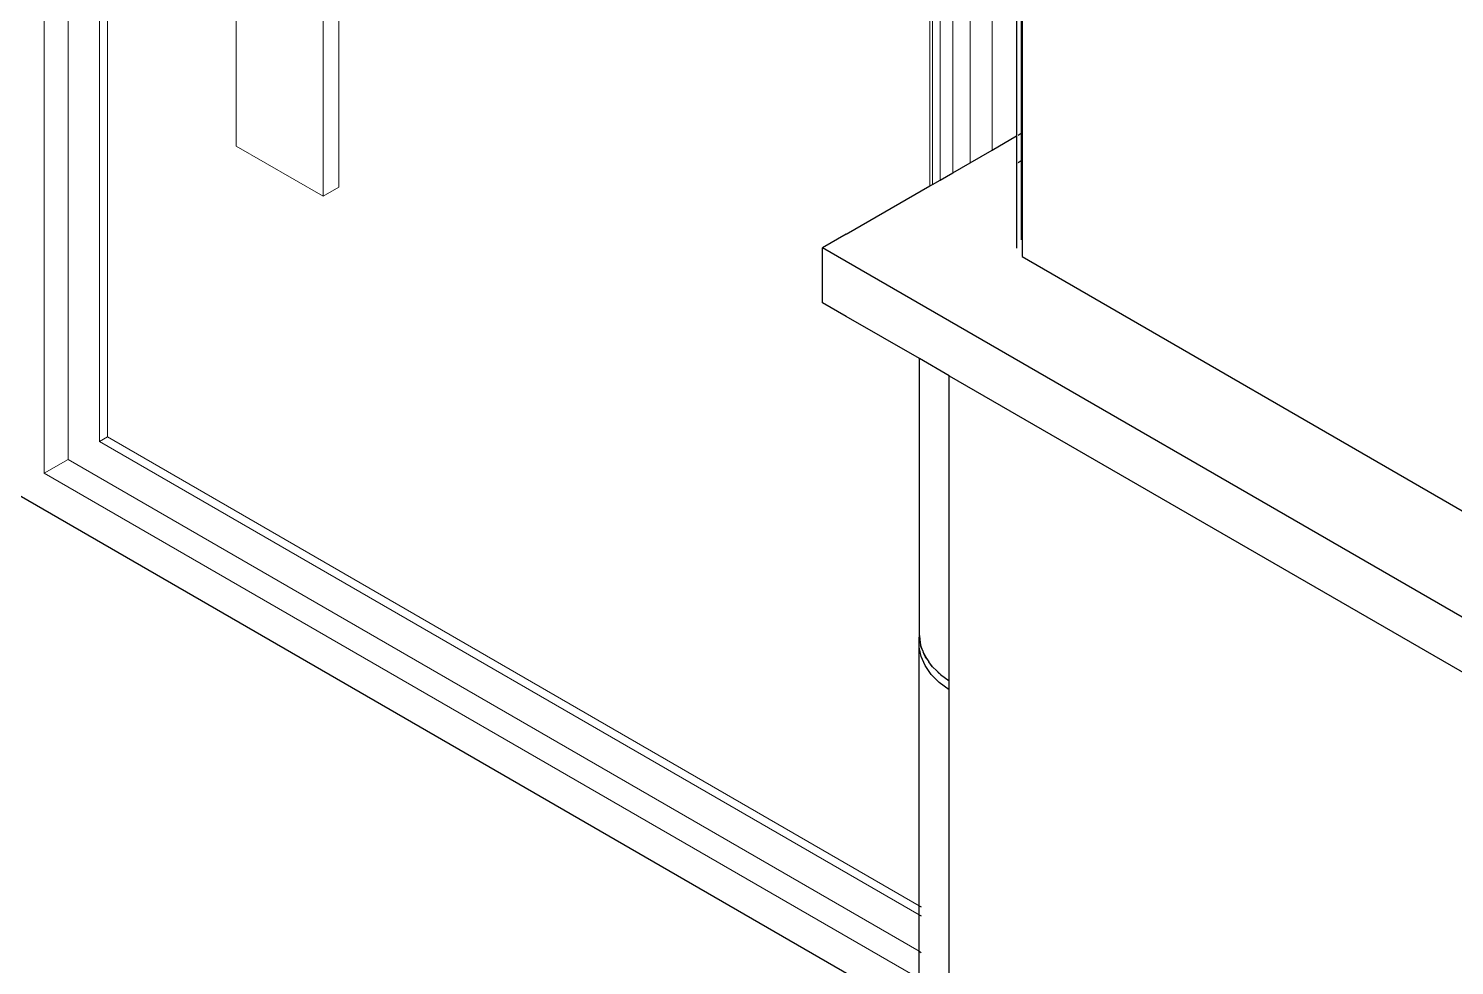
# Model space of a CAD drawing. Header units: metres. Extents: x 294 to 1101, y -498 to -355.
# Drawn here: x 922.97 to 924.248, y -401.902 to -401.063 of the extents above; entities that cross this region are included whole.
import ezdxf

# ---------------------------------------------------------------- set-up
doc = ezdxf.new("R2010")
doc.units = ezdxf.units.M
doc.layers.add('19-JARDINERIA', color=80, linetype='Continuous', lineweight=0)
doc.layers.add('wall', color=7, linetype='Continuous', lineweight=25)

msp = doc.modelspace()

# ---------------------------------------------------------------- linework, layer by layer
for p, q in [((923.8559, -400.8222), (923.8559, -401.1589)), ((923.86, -400.8293), (923.86, -401.1565)), ((923.8609, -400.8299), (923.8609, -401.156)), ((923.834, -401.1715), (923.8559, -401.1589)), ((923.8559, -401.1589), (923.8565, -401.1585)), ((923.8559, -401.1589), (923.8559, -401.1834)), ((923.8573, -401.1581), (923.86, -401.1565)), ((923.86, -401.1565), (923.8609, -401.156)), ((923.86, -401.1565), (923.86, -401.181)), ((923.8609, -401.156), (923.8609, -401.1805)), ((923.8144, -401.1828), (923.834, -401.1715)), ((923.7988, -401.1919), (923.8144, -401.1828)), ((923.8559, -401.1834), (923.8565, -401.183)), ((923.8559, -401.1834), (923.8559, -401.2593)), ((923.8573, -401.1826), (923.86, -401.181)), ((923.86, -401.181), (923.8609, -401.1805)), ((923.86, -401.181), (923.86, -401.2519)), ((923.8609, -401.1805), (923.8609, -401.267)), ((923.7805, -401.2024), (923.7874, -401.1984)), ((923.7874, -401.1984), (923.7988, -401.1919)), ((923.7033, -401.2469), (923.7782, -401.2037)), ((923.7782, -401.2037), (923.7805, -401.2024)), ((923.7033, -401.2469), (923.6821, -401.2592)), ((923.6821, -401.3083), (923.6821, -401.2592)), ((923.7033, -401.2714), (923.6821, -401.2592)), ((926.8199, -403.0708), (923.7033, -401.2714)), ((923.7033, -401.3205), (923.6821, -401.3083)), ((923.7689, -401.3584), (923.7033, -401.3205)), ((923.7689, -401.6066), (923.7689, -401.3584)), ((923.7955, -401.3737), (923.7689, -401.3584)), ((923.7955, -401.6472), (923.7955, -401.3737)), ((923.7955, -401.3737), (926.6996, -403.0504)), ((922.9563, -401.4774), (923.7726, -401.9488)), ((923.7688, -401.6089), (923.7689, -401.6068)), ((923.7688, -401.617), (923.7688, -401.6089)), ((923.7691, -401.6102), (923.7688, -401.6089)), ((923.7688, -401.617), (923.7691, -401.6102)), ((923.7689, -401.6066), (923.7689, -401.6068)), ((923.7689, -401.6068), (923.7689, -401.6068)), ((923.7689, -401.6068), (923.7696, -401.6131)), ((923.7696, -401.6131), (923.7691, -401.6102)), ((923.7705, -401.6254), (923.7688, -401.617)), ((923.7688, -401.8486), (923.7688, -401.617)), ((923.7696, -401.6131), (923.7698, -401.6141)), ((923.7698, -401.6137), (923.7696, -401.6131)), ((923.7698, -401.6141), (923.77, -401.6147)), ((923.7718, -401.6202), (923.77, -401.6147)), ((923.7705, -401.6172), (923.77, -401.6147)), ((923.7718, -401.6202), (923.7705, -401.6172)), ((923.7718, -401.6202), (923.7721, -401.6213)), ((923.7728, -401.6225), (923.7721, -401.6211)), ((923.7721, -401.6213), (923.7728, -401.6225)), ((923.774, -401.6254), (923.7728, -401.6225)), ((923.7728, -401.6225), (923.7754, -401.6274)), ((923.774, -401.6335), (923.7705, -401.6254)), ((923.7754, -401.6274), (923.774, -401.6254)), ((923.7795, -401.6413), (923.774, -401.6335)), ((923.776, -401.6281), (923.7754, -401.6274)), ((923.7754, -401.6274), (923.776, -401.6283)), ((923.776, -401.6283), (923.7773, -401.6301)), ((923.7807, -401.6344), (923.7773, -401.6301)), ((923.7795, -401.6332), (923.7773, -401.6301)), ((923.7807, -401.6344), (923.7795, -401.6332)), ((923.7807, -401.6344), (923.7812, -401.635)), ((923.7812, -401.635), (923.7839, -401.6376)), ((923.7867, -401.6486), (923.7795, -401.6413)), ((923.7839, -401.6376), (923.7874, -401.641)), ((923.7867, -401.6405), (923.7839, -401.6376)), ((923.7874, -401.641), (923.7867, -401.6405)), ((923.7874, -401.641), (923.7877, -401.6414)), ((923.7877, -401.6414), (923.7955, -401.6472)), ((923.7955, -401.6553), (923.7955, -401.6472)), ((923.7955, -401.6553), (923.7867, -401.6486)), ((923.7955, -401.9656), (923.7955, -401.6553)), ((923.7688, -401.8486), (923.7705, -401.8495)), ((923.7688, -401.8568), (923.7688, -401.8486)), ((923.7688, -401.8568), (923.7705, -401.8577)), ((923.7688, -401.8894), (923.7688, -401.8568)), ((923.7688, -401.8894), (923.7705, -401.8904)), ((923.7688, -401.9139), (923.7688, -401.8894))]:
    msp.add_line(p, q)
at = {"layer": '19-JARDINERIA', "color": 251}
for p, q in [((922.9845, -396.6107), (922.9845, -401.4611)), ((923.0058, -396.6069), (923.0058, -401.4489)), ((923.7874, -398.0336), (923.7874, -401.1984)), ((923.7988, -398.0512), (923.7988, -401.1919)), ((923.8144, -398.0678), (923.8144, -401.1828)), ((923.834, -398.0829), (923.834, -401.1715)), ((923.034, -398.8197), (923.034, -401.4325)), ((923.0411, -401.4285), (923.0411, -398.8238)), ((923.2344, -401.2129), (923.2344, -399.2288)), ((923.2485, -401.2047), (923.2485, -399.2206)), ((923.7782, -399.2494), (923.7782, -401.2037)), ((923.7805, -399.2507), (923.7805, -401.2024)), ((923.1566, -400.83), (923.1566, -401.168)), ((923.1566, -401.168), (923.2344, -401.2129)), ((923.2485, -401.2047), (923.2344, -401.2129)), ((923.0411, -401.4285), (923.034, -401.4325)), ((923.0411, -401.4285), (923.7688, -401.8486)), ((923.034, -401.4325), (923.7688, -401.8568)), ((923.0058, -401.4489), (922.9845, -401.4611)), ((923.0058, -401.4489), (923.7688, -401.8894)), ((922.9845, -401.4611), (923.7688, -401.9139))]:
    msp.add_line(p, q, dxfattribs=at)
at = {"layer": 'wall'}
msp.add_line((923.8609, -401.267), (926.8267, -402.9793), dxfattribs=at)

doc.saveas('drawing.dxf')
